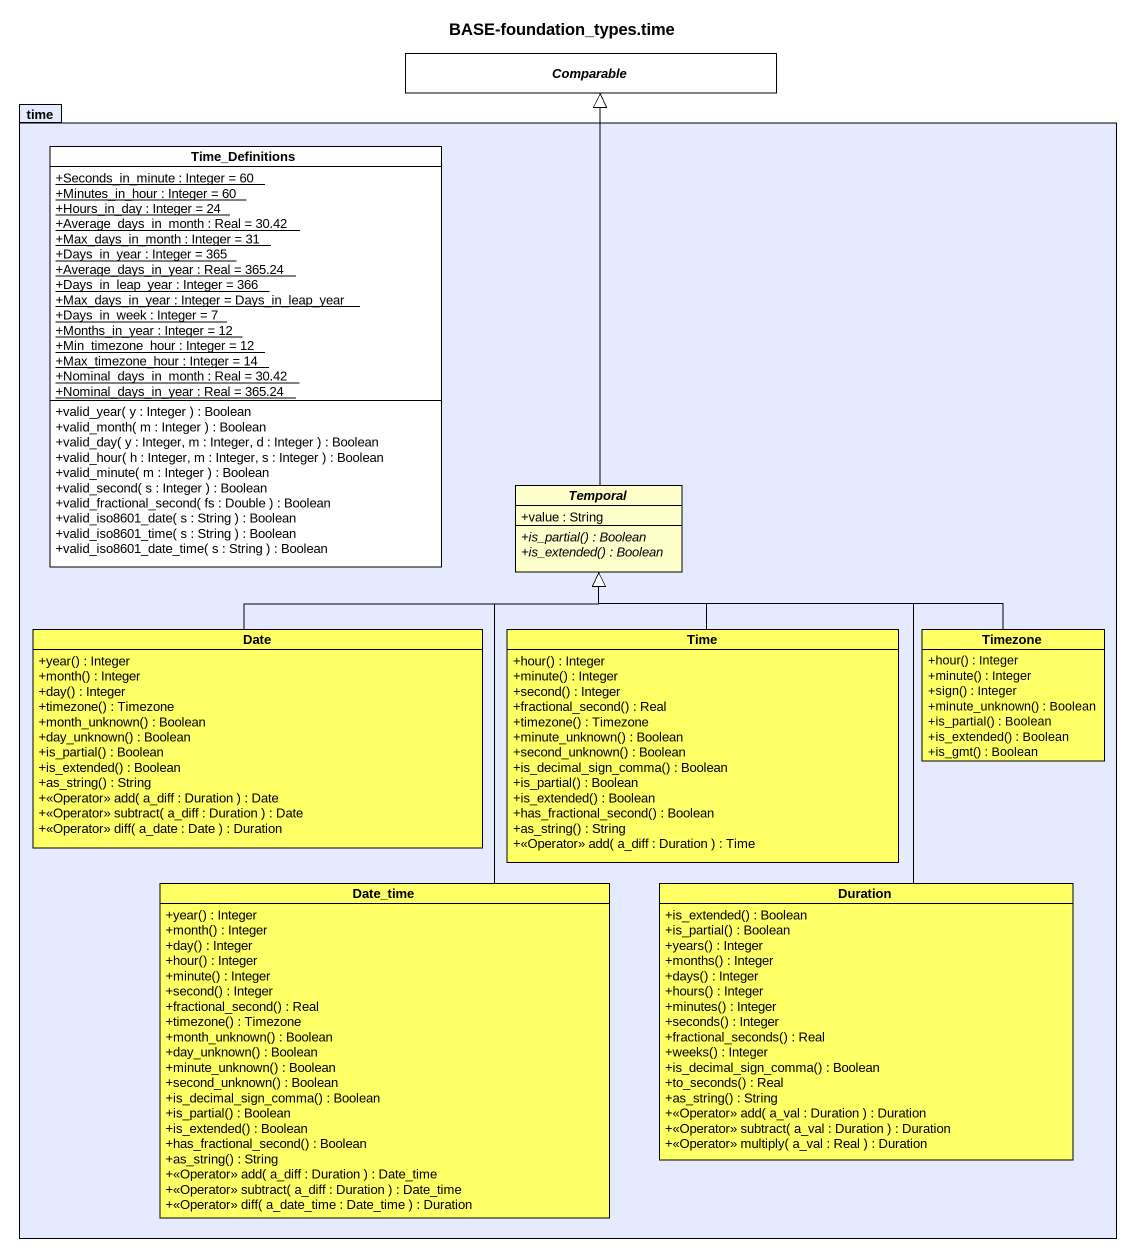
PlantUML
@startuml
title BASE-foundation_types.time
hide circle
hide empty members
skinparam classAttributeIconSize 0
abstract class Comparable #FFFFFF
package time #E5EAFF {
  class Time_Definitions #FFFFFF {
    {static} +Seconds_in_minute : Integer = 60
    {static} +Minutes_in_hour : Integer = 60
    {static} +Hours_in_day : Integer = 24
    {static} +Average_days_in_month : Real = 30.42
    {static} +Max_days_in_month : Integer = 31
    {static} +Days_in_year : Integer = 365
    {static} +Average_days_in_year : Real = 365.24
    {static} +Days_in_leap_year : Integer = 366
    {static} +Max_days_in_year : Integer = Days_in_leap_year
    {static} +Days_in_week : Integer = 7
    {static} +Months_in_year : Integer = 12
    {static} +Min_timezone_hour : Integer = 12
    {static} +Max_timezone_hour : Integer = 14
    {static} +Nominal_days_in_month : Real = 30.42
    {static} +Nominal_days_in_year : Real = 365.24
    +valid_year( y : Integer ) : Boolean
    +valid_month( m : Integer ) : Boolean
    +valid_day( y : Integer, m : Integer, d : Integer ) : Boolean
    +valid_hour( h : Integer, m : Integer, s : Integer ) : Boolean
    +valid_minute( m : Integer ) : Boolean
    +valid_second( s : Integer ) : Boolean
    +valid_fractional_second( fs : Double ) : Boolean
    +valid_iso8601_date( s : String ) : Boolean
    +valid_iso8601_time( s : String ) : Boolean
    +valid_iso8601_date_time( s : String ) : Boolean
  }
  abstract class Temporal #FFFFCC {
    +value : String
    {abstract} +is_partial() : Boolean
    {abstract} +is_extended() : Boolean
  }
  class Date #FFFF66 {
    +year() : Integer
    +month() : Integer
    +day() : Integer
    +timezone() : Timezone
    +month_unknown() : Boolean
    +day_unknown() : Boolean
    +is_partial() : Boolean
    +is_extended() : Boolean
    +as_string() : String
    +<<Operator>> add( a_diff : Duration ) : Date
    +<<Operator>> subtract( a_diff : Duration ) : Date
    +<<Operator>> diff( a_date : Date ) : Duration
  }
  class Time #FFFF66 {
    +hour() : Integer
    +minute() : Integer
    +second() : Integer
    +fractional_second() : Real
    +timezone() : Timezone
    +minute_unknown() : Boolean
    +second_unknown() : Boolean
    +is_decimal_sign_comma() : Boolean
    +is_partial() : Boolean
    +is_extended() : Boolean
    +has_fractional_second() : Boolean
    +as_string() : String
    +<<Operator>> add( a_diff : Duration ) : Time
  }
  class Timezone #FFFF66 {
    +hour() : Integer
    +minute() : Integer
    +sign() : Integer
    +minute_unknown() : Boolean
    +is_partial() : Boolean
    +is_extended() : Boolean
    +is_gmt() : Boolean
  }
  class Date_time #FFFF66 {
    +year() : Integer
    +month() : Integer
    +day() : Integer
    +hour() : Integer
    +minute() : Integer
    +second() : Integer
    +fractional_second() : Real
    +timezone() : Timezone
    +month_unknown() : Boolean
    +day_unknown() : Boolean
    +minute_unknown() : Boolean
    +second_unknown() : Boolean
    +is_decimal_sign_comma() : Boolean
    +is_partial() : Boolean
    +is_extended() : Boolean
    +has_fractional_second() : Boolean
    +as_string() : String
    +<<Operator>> add( a_diff : Duration ) : Date_time
    +<<Operator>> subtract( a_diff : Duration ) : Date_time
    +<<Operator>> diff( a_date_time : Date_time ) : Duration
  }
  class Duration #FFFF66 {
    +is_extended() : Boolean
    +is_partial() : Boolean
    +years() : Integer
    +months() : Integer
    +days() : Integer
    +hours() : Integer
    +minutes() : Integer
    +seconds() : Integer
    +fractional_seconds() : Real
    +weeks() : Integer
    +is_decimal_sign_comma() : Boolean
    +to_seconds() : Real
    +as_string() : String
    +<<Operator>> add( a_val : Duration ) : Duration
    +<<Operator>> subtract( a_val : Duration ) : Duration
    +<<Operator>> multiply( a_val : Real ) : Duration
  }
}
Temporal -up-|> Comparable
Date -up-|> Temporal
Time -up-|> Temporal
Timezone -left-|> Temporal
Date_time -up-|> Temporal
Duration -up-|> Temporal
@enduml
